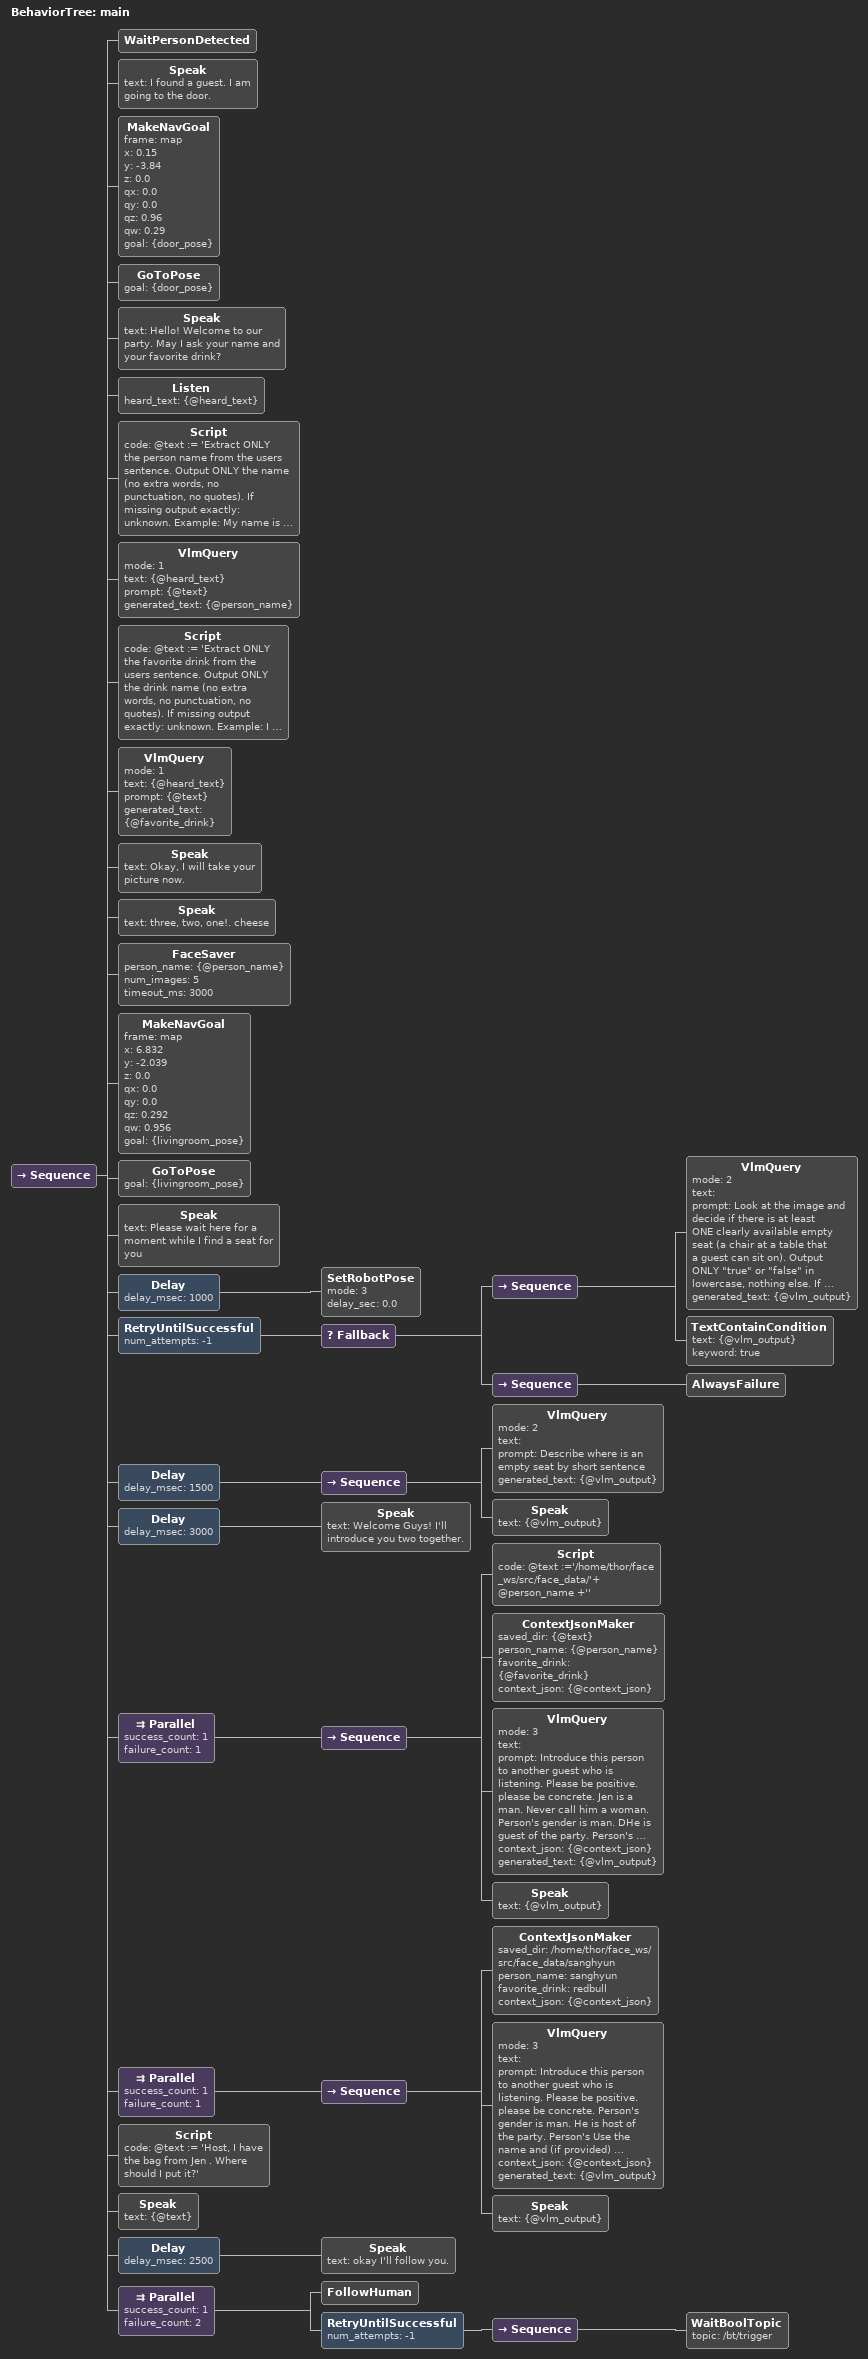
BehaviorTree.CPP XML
<?xml version="1.0" encoding="UTF-8"?>
<root BTCPP_format="4">
    <BehaviorTree ID="main">
      <Sequence>
<!-- #Scene 1. 손님 감지 및 이동 (Start) -->
          <WaitPersonDetected/>
          <Speak text="I found a guest. I am going to the door."/>
          <MakeNavGoal frame="map" x="0.15" y="-3.84" z="0.0" qx="0.0" qy="0.0" qz="0.96" qw="0.29" goal="{door_pose}"/>
          <GoToPose goal="{door_pose}"/>

<!-- #Scene 2. 손님맞이 및 가방 수령 (Reception & Bag Handover) -->
            <!-- 1) 인사 및 이름 묻기 -->
          <Speak text="Hello! Welcome to our party. May I ask your name and your favorite drink?"/>
          <Listen heard_text="{@heard_text}"/>
          <Script code="@text := 'Extract ONLY the person name from the users sentence. Output ONLY the name (no extra words, no punctuation, no quotes). If missing output exactly: unknown. Example: My name is Minho and I like cola. -> Minho'"/>
          <VlmQuery mode="1" text="{@heard_text}" prompt="{@text}" generated_text="{@person_name}"/>
          <Script code="@text := 'Extract ONLY the favorite drink from the users sentence. Output ONLY the drink name (no extra words, no punctuation, no quotes). If missing output exactly: unknown. Example: I am Minho and I like cola. -> cola'"/>
          <VlmQuery mode="1" text="{@heard_text}" prompt="{@text}" generated_text="{@favorite_drink}"/>

          <!-- 2) 알림: 사진 촬영 안내 -->
          <Speak text="Okay, I will take your picture now."/>
          <Speak text="three, two, one!. cheese"/>
          <FaceSaver person_name="{@person_name}" num_images="5" timeout_ms="3000"/>

<!-- #Scene 3. 안내 및 착석 (Guiding & Seating)  -->
          <MakeNavGoal frame="map" x="6.832" y="-2.039" z="0.0" qx="0.0" qy="0.0" qz="0.292" qw="0.956" goal="{livingroom_pose}"/>
          <GoToPose goal="{livingroom_pose}"/>

          <Speak text="Please wait here for a moment while I find a seat for you"/>
          <Delay delay_msec="1000">
            <SetRobotPose mode="3" delay_sec="0.0"/>
          </Delay>

          <RetryUntilSuccessful num_attempts="-1">
            <Fallback><!-- #Scene 3. 안내 및 착석 (Guiding & Seating)  -->

                <Sequence>
                    <VlmQuery mode="2" text="" prompt='Look at the image and decide if there is at least ONE clearly available empty seat (a chair at a table that a guest can sit on). Output ONLY "true" or "false" in lowercase, nothing else. If unsure, output "false". Examples: image shows an empty chair at a table -> true; image shows all chairs occupied or no chairs visible -> false' generated_text="{@vlm_output}"/>
                    <TextContainCondition text="{@vlm_output}" keyword="true"/>
                </Sequence>

                <Sequence>
                    <AlwaysFailure/>
                </Sequence>
            </Fallback>
          </RetryUntilSuccessful>

          <Delay delay_msec="1500">
            <Sequence>
             <VlmQuery mode="2" text="" prompt='Describe where is an empty seat by short sentence' generated_text="{@vlm_output}"/>
             <Speak text="{@vlm_output}"/>
            </Sequence>
           </Delay>

          <Delay delay_msec="3000">
            <Speak text="Welcome Guys! I'll introduce you two together."/>
          </Delay>

<!-- #Scene 4. 소개 (Introduction)  -->
          <Parallel success_count="1" failure_count="1">
            <Sequence>
              <Script code="
                @text :='/home/thor/face_ws/src/face_data/'+ @person_name +''"/>
              <ContextJsonMaker saved_dir="{@text}" person_name="{@person_name}" favorite_drink="{@favorite_drink}" context_json="{@context_json}"/>
              <VlmQuery mode="3"
                text=""
                prompt="Introduce this person to another guest who is listening. Please be positive. please be concrete. Jen is a man. Never call him a woman. Person's gender is man. DHe is guest of the party. Person's Use the name and (if provided) favorite drink, and include one short visual trait from the face. Output EXACTLY ONE natural English sentence. Make it funny and start by -this is ~~-"
                context_json="{@context_json}"
                generated_text="{@vlm_output}" />
              <Speak text="{@vlm_output}"/>
            </Sequence>
          </Parallel>

          <Parallel success_count="1" failure_count="1">
            <Sequence>
                <ContextJsonMaker saved_dir="/home/thor/face_ws/src/face_data/sanghyun" person_name="sanghyun" favorite_drink="redbull" context_json="{@context_json}"/>
                <VlmQuery mode="3"
                  text=""
                  prompt="Introduce this person to another guest who is listening. Please be positive. please be concrete. Person's gender is man. He is host of the party. Person's Use the name and (if provided) favorite drink, and include one short visual trait from the face. Output EXACTLY ONE natural English sentence. Make it funny and start by -this is ~~-"
                  context_json="{@context_json}"
                  generated_text="{@vlm_output}" />
                <Speak text="{@vlm_output}"/>
            </Sequence>
          </Parallel>

<!-- #Scene 5. 가방 전달 (Bag Delivery to Host)  -->
          <Script code="
            @text := 'Host, I have the bag from Jen . Where should I put it?'"/>

         <Speak text="{@text}"/>
         <Delay delay_msec="2500">
             <Speak text="okay I'll follow you."/>
         </Delay>

         <Parallel success_count="1" failure_count="2">
          <FollowHuman/>
          <RetryUntilSuccessful num_attempts="-1">
            <Sequence>
              <WaitBoolTopic topic="/bt/trigger"/>
            </Sequence>
          </RetryUntilSuccessful>
         </Parallel>
      </Sequence>
  </BehaviorTree>
</root>
